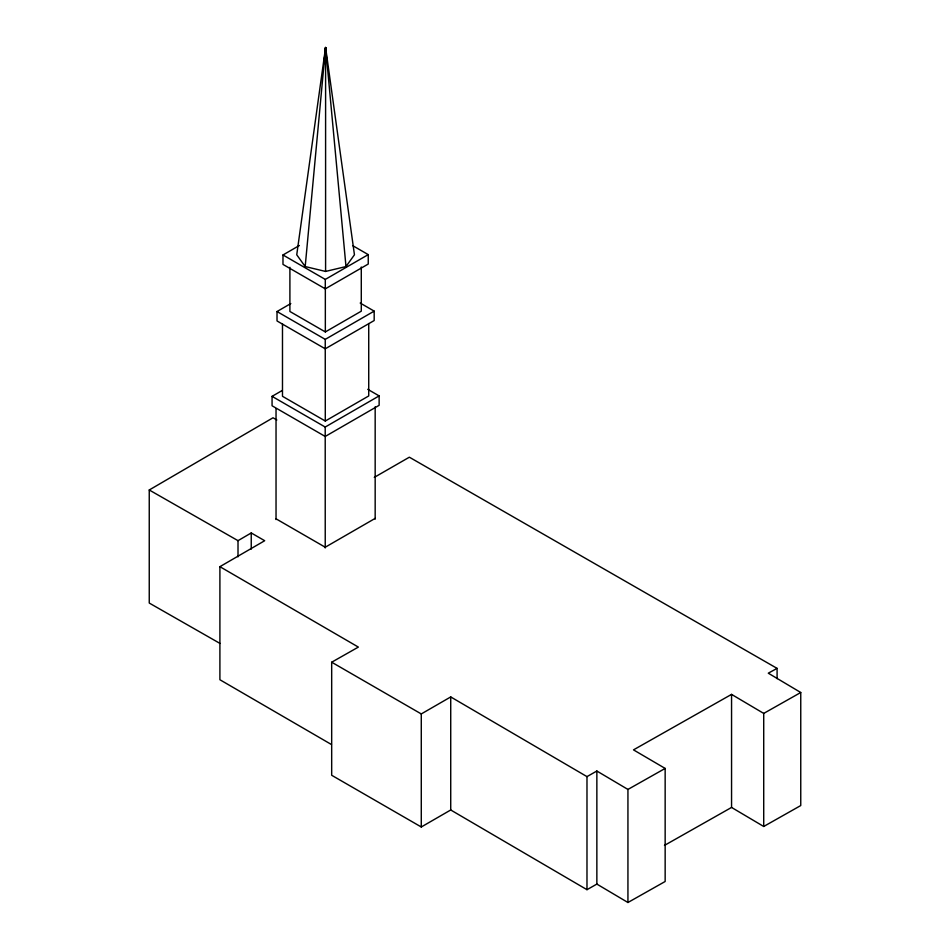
<?xml version="1.0" encoding="UTF-8"?>
<svg xmlns="http://www.w3.org/2000/svg" width="950" height="950" viewBox="0 0 950 950"><rect width="100%" height="100%" fill="white"/><g stroke="black" fill="none" stroke-linecap="round" stroke-linejoin="round"><path stroke-width="1.43" d="M325.589 271.439L325.601 47.5L354.445 254.79L345.99 266.558L325.589 271.439L305.188 266.558L296.744 254.79L325.565 47.524L325.601 53.414M305.188 266.558L325.565 47.524L323.891 63.674M220.008 643.447L149.245 603.048L149.245 489.986L273.018 417.774L276.83 419.983M238.011 556.831L238.011 540.669L251.239 532.95L264.694 540.716L219.901 566.675L219.901 679.737L331.443 744.515M352.83 245.717L368.244 254.624L368.244 264.041L325.292 288.836L282.981 264.409L282.981 254.98L299.369 245.492M360.204 303.05L374.181 311.125L374.181 320.542L325.244 348.804L277.02 320.957L277.02 311.541L290.807 303.561M367.733 389.31L379.133 395.901L379.133 405.317L325.209 436.454L272.068 405.781L272.068 396.352L282.328 390.414M282.981 254.98L325.292 279.419L368.244 254.624M289.904 267.318L289.904 311.481L325.339 331.93L361.285 311.173L361.285 267.009M277.02 311.541L325.244 339.376L374.181 311.125M282.483 323.891L282.483 396.304L325.292 421.028L368.731 395.948L368.731 323.522M272.068 396.352L325.209 427.037L379.133 395.901M375.167 518.391L325.233 547.224L276.034 518.819M450.728 696.932L450.728 809.982L421.277 826.987L331.681 775.271L331.681 662.209L421.277 713.937L450.728 696.932L586.981 776.625L586.981 889.687L596.861 884.082L627.938 902.5L665.154 881.493L665.154 768.431L633.496 749.871L731.559 694.379L763.717 713.414L763.717 826.476L800.755 805.553L800.755 692.502L768.277 673.182L777.088 668.384L777.088 678.656M374.288 477.375L409.355 457.199L777.088 668.384M586.981 776.625L596.861 771.02L627.938 789.438L627.938 902.5M331.681 662.209L358.364 647.092L219.901 566.675M664.466 845.405L731.559 807.441L763.717 826.476M627.938 789.438L665.154 768.431M763.717 713.414L800.755 692.502M149.245 489.986L238.011 540.669M450.728 809.982L586.981 889.687M325.613 47.524L345.99 266.558M731.559 694.379L731.559 807.441M596.861 771.02L596.861 884.082M421.277 713.937L421.277 826.987M375.167 406.814L375.167 519.128M325.339 287.767L325.339 331.93M325.292 279.419L325.292 288.836M325.244 339.376L325.292 421.028M325.209 427.037L325.233 547.96M276.034 408.714L276.034 519.555M251.239 532.95L251.239 549.1"/></g></svg>
